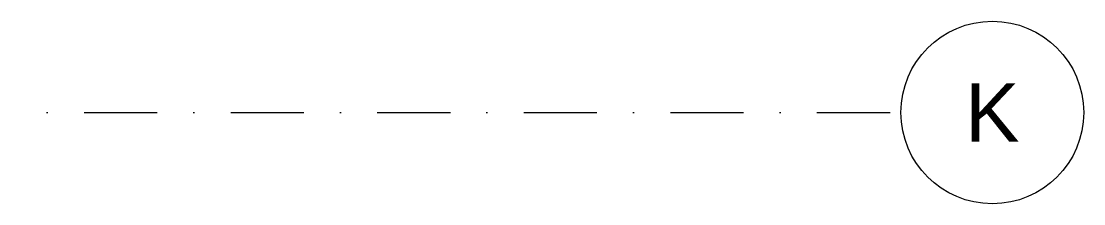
# Model space of a CAD drawing. Extents: x -9059 to 11889, y -1514 to 6575.
# Drawn here: x 4303.3 to 4666.6, y 2549.6 to 2612.1 of the extents above; entities that cross this region are included whole.
import ezdxf
from ezdxf.enums import TextEntityAlignment as Align

# ---------------------------------------------------------------- set-up
doc = ezdxf.new("R2010")
doc.units = 0
doc.header["$LTSCALE"] = 25
doc.header["$MEASUREMENT"] = 0
doc.linetypes.add('DASHDOT', pattern=[1, 0.5, -0.25, 0, -0.25])
doc.layers.get('0').update_dxf_attribs({"color": 9, "lineweight": 9})
doc.layers.add('24', color=9, linetype='DASHDOT', lineweight=9)
doc.styles.add('$1$Arial', font='arial.ttf', dxfattribs={"height": 2.5})

# ---------------------------------------------------------------- blocks, each defined once
blk = doc.blocks.new('$0$0_aks')
at = {"linetype": 'Continuous'}
blk.add_circle((0, 0), 3.125, dxfattribs=at)
at = {"style": '$1$Arial'}
blk.add_attdef('AKS', text='', height=2.5, dxfattribs=at).set_placement((0, 0), align=Align.MIDDLE_CENTER)
blk = doc.blocks.new('AKS')
at = {"layer": '24', "ltscale": 2}
blk.add_lwpolyline([(3905.06, 2565.87), (4585.06, 2565.87)], dxfattribs=at)
at = {"layer": '24'}
ref = blk.add_blockref('$0$0_aks', (4616.31, 2565.87), dxfattribs=dict(at, xscale=10, yscale=10, zscale=10))
ref.add_attrib('AKS', 'K', dxfattribs={"layer": '0', "height": 20, "style": '$1$Arial'}).set_placement((4616.31, 2565.87), align=Align.MIDDLE_CENTER)

msp = doc.modelspace()

# ---------------------------------------------------------------- block references
msp.add_blockref('AKS', (19, 15))

doc.saveas('drawing.dxf')
